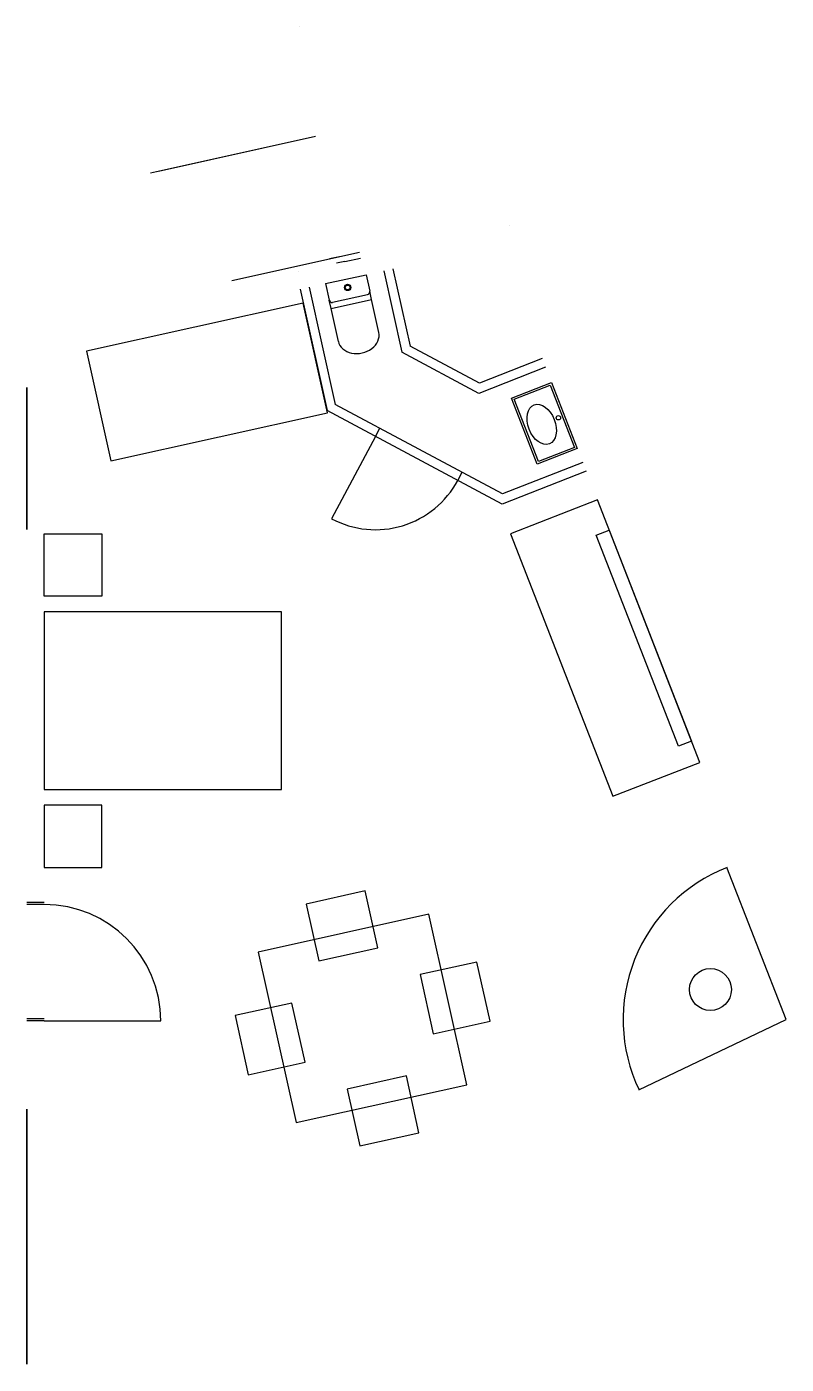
# Model space of a CAD drawing. Header units: inches. Extents: x 902 to 1554, y -218 to 930.
import ezdxf

# ---------------------------------------------------------------- set-up
doc = ezdxf.new("R2010")
doc.units = ezdxf.units.IN
doc.header["$MEASUREMENT"] = 0
for name, color, linetype in [('1st Floor Layout', 7, 'Continuous'), ('2nd Floor Layout', 7, 'Continuous'), ('A-Glazing-Glass', 2, 'Continuous'), ('Stairs', 7, 'Continuous')]:
    doc.layers.add(name, color=color, linetype=linetype)

# ---------------------------------------------------------------- blocks, each defined once
blk = doc.blocks.new('toilet')
for p, q in [((-17.8, 0), (17.8, 0)), ((-17.8, 0), (-17.8, -14.6)), ((17.8, 0), (17.8, -14.6)), ((-17.8, -21.9), (-17.8, -14.6)), ((-17.8, -21.9), (17.8, -21.9)), ((-17.8, -50.7), (-17.8, -21.9)), ((-15.4, -16.9), (15.4, -16.9)), ((17.8, -21.9), (17.8, -14.6)), ((17.8, -50.7), (17.8, -21.9))]:
    blk.add_line(p, q)
for radius in [2.7, 2.04]:
    blk.add_circle((0, -7.3), radius)
for centre, start, end in [((-15.4, -14.6), 180, 270), ((15.4, -14.6), 270, 0)]:
    blk.add_arc(centre, 2.36, start, end)
blk.add_ellipse((0, -50.7), major_axis=(-17.8, 0), ratio=0.79661, start_param=0, end_param=3.141593)
blk = doc.blocks.new('sink')
for points in [[(-30.5, 0), (30.5, 0), (30.5, -36.9), (-30.5, -36.9)], [(-28.6, -1.9), (28.6, -1.9), (28.6, -35), (-28.6, -35)]]:
    blk.add_lwpolyline(points, close=True)
blk.add_circle((0, -5.5), 1.86)
blk.add_ellipse((0, -20.9), major_axis=(-18, 0), ratio=0.642317)
blk = doc.blocks.new('Table_Square_4_Chairs')
for points in [[(-26, 56.3), (26, 56.3), (26, 106.3), (-26, 106.3)], [(-75, -75), (75, -75), (75, 75), (-75, 75)], [(-56.3, -26), (-56.3, 26), (-106.3, 26), (-106.3, -26)], [(56.3, 26), (56.3, -26), (106.3, -26), (106.3, 26)], [(26, -56.3), (-26, -56.3), (-26, -106.3), (26, -106.3)]]:
    blk.add_lwpolyline(points, close=True)
blk = doc.blocks.new('Bunk_Bed')
blk.add_lwpolyline([(-48.25, 0), (48.25, 0), (48.25, 190.5), (-48.25, 190.5)], close=True)
blk = doc.blocks.new('Queen_Bed')
blk.add_lwpolyline([(-76.25, 0), (76.25, 0), (76.25, 203.5), (-76.25, 203.5)], close=True)
blk = doc.blocks.new('Door_Swing')
blk.add_line((0, 0), (0, 100))
blk.add_arc((0, 0), 100, 90, 180)
blk = doc.blocks.new('FlatScreen_TV_Large')
for p, q in [((-97.2, 0), (-97.2, 12)), ((-97.2, 12), (97.2, 12)), ((97.2, 12), (97.2, 0)), ((97.2, 0), (-97.2, 0))]:
    blk.add_line(p, q)

msp = doc.modelspace()

# ---------------------------------------------------------------- linework, layer by layer
at = {"extrusion": (-0.216546, 0.976272, -6.41079e-13)}
msp.add_line((1316.3, 759.6), (1316.3, 759.6, 20), dxfattribs=at)
at = {"layer": '1st Floor Layout'}
for p, q in [((1208.8, 720.4), (1224.3, 650.5)), ((1216.6, 722.2), (1231.3, 655.8)), ((1137.1, 704.5), (1160.2, 600.4)), ((1144.9, 706.2), (1167.2, 605.7)), ((1290.9, 624), (1231.3, 655.8)), ((1290.4, 615.2), (1224.3, 650.5)), ((1344.8, 645), (1290.9, 624)), ((1347.7, 637.6), (1290.4, 615.2)), ((1310.3, 520.2), (1160.2, 600.4)), ((1310.8, 529), (1167.2, 605.7)), ((1201.7, 578.2), (1205.5, 585.2)), ((1379.6, 555.8), (1310.8, 529)), ((1272.3, 540.5), (1276.1, 547.5)), ((1382.5, 548.4), (1310.3, 520.2)), ((1392.1, 523.8), (1317.6, 494.7)), ((1479.9, 298.5), (1392.1, 523.8)), ((1317.6, 494.7), (1405.4, 269.4)), ((1405.4, 269.4), (1479.9, 298.5)), ((1554.2, 77.8), (1503.3, 208.3)), ((902.4, 178.7), (917.4, 178.7)), ((902.4, 78.7), (917.4, 78.7)), ((1427.8, 17.5), (1554.2, 77.8))]:
    msp.add_line(p, q, dxfattribs=at)
for points in [[(917.4, 441.1), (917.4, 494.6), (966.9, 494.6), (966.9, 441.1)], [(917.4, 261.8), (917.4, 208.4), (966.9, 208.4), (966.9, 261.8)]]:
    msp.add_lwpolyline(points, close=True, dxfattribs=at)
msp.add_circle((1489.1, 103.6), 18, dxfattribs=at)
msp.add_arc((1554.2, 77.8), 140, 111.2998, 205.5103, dxfattribs=at)
at = {"layer": '2nd Floor Layout'}
for p, q in [((1310.3, 520.2, 300), (1160.2, 600.4, 300)), ((1310.8, 529, 300), (1167.2, 605.7, 300)), ((1379.6, 555.8, 300), (1310.8, 529, 300)), ((1272.3, 540.5, 300), (1276.1, 547.5, 300)), ((1382.5, 548.4, 300), (1310.3, 520.2, 300)), ((1392.1, 523.8, 300), (1317.6, 494.7, 300)), ((1479.9, 298.5, 300), (1392.1, 523.8, 300)), ((1317.6, 494.7, 300), (1405.4, 269.4, 300)), ((1405.4, 269.4, 300), (1479.9, 298.5, 300)), ((1554.2, 77.8, 300), (1503.3, 208.3, 300)), ((917.4, 176.6, 300), (902.4, 176.6, 300)), ((917.4, 76.6, 300), (902.4, 76.6, 300)), ((1427.8, 17.5, 300), (1554.2, 77.8, 300))]:
    msp.add_line(p, q, dxfattribs=at)
at = {"layer": '2nd Floor Layout', "elevation": 300}
for points in [[(917.4, 441.1), (917.4, 494.6), (966.9, 494.6), (966.9, 441.1)], [(917.4, 261.8), (917.4, 208.4), (966.9, 208.4), (966.9, 261.8)]]:
    msp.add_lwpolyline(points, close=True, dxfattribs=at)
at = {"layer": '2nd Floor Layout'}
msp.add_circle((1489.1, 103.6, 300), 18, dxfattribs=at)
msp.add_arc((1554.2, 77.8, 300), 140, 111.2998, 205.5103, dxfattribs=at)
at = {"layer": 'A-Glazing-Glass', "extrusion": (-1, 0, 0), "elevation": -902.4}
for points in [[(-620.3, 200), (-620.3, 49), (-498.3, 49), (-498.3, 200)], [(-1, 486.5), (218, 486.5), (218, 318.5), (-1, 318.5)]]:
    msp.add_lwpolyline(points, close=True, dxfattribs=at)
at = {"layer": 'A-Glazing-Glass', "extrusion": (-1, 4.06724e-19, -9.93478e-22), "elevation": -902.4}
msp.add_lwpolyline([(2.1, 505.7), (169.6, 506.2)], dxfattribs=at)
at = {"layer": 'Stairs', "extrusion": (-0.216546, 0.976272, -6.41079e-13)}
for p, q in [((1136.9, 929.8, 200), (1136.9, 929.8, 197.5)), ((1162.1, 730.5, 217), (1162.1, 730.5, 220)), ((1078.4, 712, 277), (1078.4, 712, 280))]:
    msp.add_line(p, q, dxfattribs=at)
at = {"layer": 'Stairs', "color": 1}
for q in [(1008.7, 804.1, 300), (1015.4, 805.6, 101.9)]:
    msp.add_line((1150.2, 835.5, 198.5), q, dxfattribs=at)
at = {"layer": 'Stairs', "extrusion": (0.216546, -0.976272, 6.28939e-13)}
msp.add_line((1078.4, 712, 278.5), (1187.9, 736.3, 200), dxfattribs=at)
at = {"layer": 'Stairs', "color": 1, "extrusion": (-0.216546, 0.976272, -6.43522e-13)}
for p, q in [((1170.8, 732.5, 200), (1162.2, 730.6, 206.2)), ((1175.5, 728.4, 197.5), (1168.2, 726.8, 202.7)), ((1175.5, 728.4, 197.5), (1188.8, 731.3, 197.5))]:
    msp.add_line(p, q, dxfattribs=at)
at = {"layer": 'Stairs'}
for p, q in [((1135.3, 719.5, 160), (1135.3, 719.5, 157)), ((1208.8, 720.4, 300), (1224.3, 650.5, 300)), ((1216.6, 722.2, 300), (1231.3, 655.8, 300)), ((1137.1, 704.5, 300), (1160.2, 600.4, 300)), ((1144.9, 706.2, 300), (1167.2, 605.7, 300)), ((1290.9, 624, 300), (1231.3, 655.8, 300)), ((1290.4, 615.2, 300), (1224.3, 650.5, 300)), ((1344.8, 645, 300), (1290.9, 624, 300)), ((1347.7, 637.6, 300), (1290.4, 615.2, 300)), ((1201.7, 578.2, 300), (1205.5, 585.2, 300))]:
    msp.add_line(p, q, dxfattribs=at)

# ---------------------------------------------------------------- block references
at = {"layer": '1st Floor Layout', "color": 1}
for name, p, rotation in [('toilet', (1176.2, 713.2), 12.5062443675755), ('sink', (1363.8, 596.2, -0.3), 291.2998318921353), ('Table_Square_4_Chairs', (1190.6, 78.8), 12.50624436757547)]:
    msp.add_blockref(name, p, dxfattribs=dict(at, rotation=rotation))
at = {"layer": '1st Floor Layout'}
for name, p, rotation in [('Bunk_Bed', (1150.1, 645.6), 102.5062443675756), ('FlatScreen_TV_Large', (1437.5, 407.3), 111.2998318921353), ('Queen_Bed', (917.4, 351.5), 269.9999999999999), ('Door_Swing', (917.4, 76.6), 269.9999999999999)]:
    msp.add_blockref(name, p, dxfattribs=dict(at, rotation=rotation))
at = {"layer": '1st Floor Layout', "xscale": 0.8000000000000006, "yscale": 0.8000000000000006, "zscale": 0.8000000000000006, "rotation": 151.9030381298559}
msp.add_blockref('Door_Swing', (1201.7, 578.2), dxfattribs=at)
at = {"layer": '2nd Floor Layout'}
for name, p, rotation in [('Bunk_Bed', (1150.1, 645.6, 300), 102.5062443675756), ('FlatScreen_TV_Large', (1437.5, 407.3, 300), 111.2998318921353), ('Queen_Bed', (917.4, 351.5, 300), 269.9999999999999), ('Door_Swing', (917.4, 76.6, 300), 269.9999999999999)]:
    msp.add_blockref(name, p, dxfattribs=dict(at, rotation=rotation))
at = {"layer": '2nd Floor Layout', "xscale": 0.8000000000000006, "yscale": 0.8000000000000006, "zscale": 0.8000000000000006, "rotation": 151.9030381298559}
msp.add_blockref('Door_Swing', (1201.7, 578.2, 300), dxfattribs=at)
at = {"layer": '2nd Floor Layout', "color": 1, "rotation": 12.50624436757547}
msp.add_blockref('Table_Square_4_Chairs', (1190.6, 78.8, 300), dxfattribs=at)
at = {"layer": 'Stairs', "color": 1}
for name, p, rotation in [('toilet', (1176.2, 713.2, 300), 12.5062443675755), ('sink', (1363.8, 596.2, 299.7), 291.2998318921353)]:
    msp.add_blockref(name, p, dxfattribs=dict(at, rotation=rotation))

doc.saveas('drawing.dxf')
